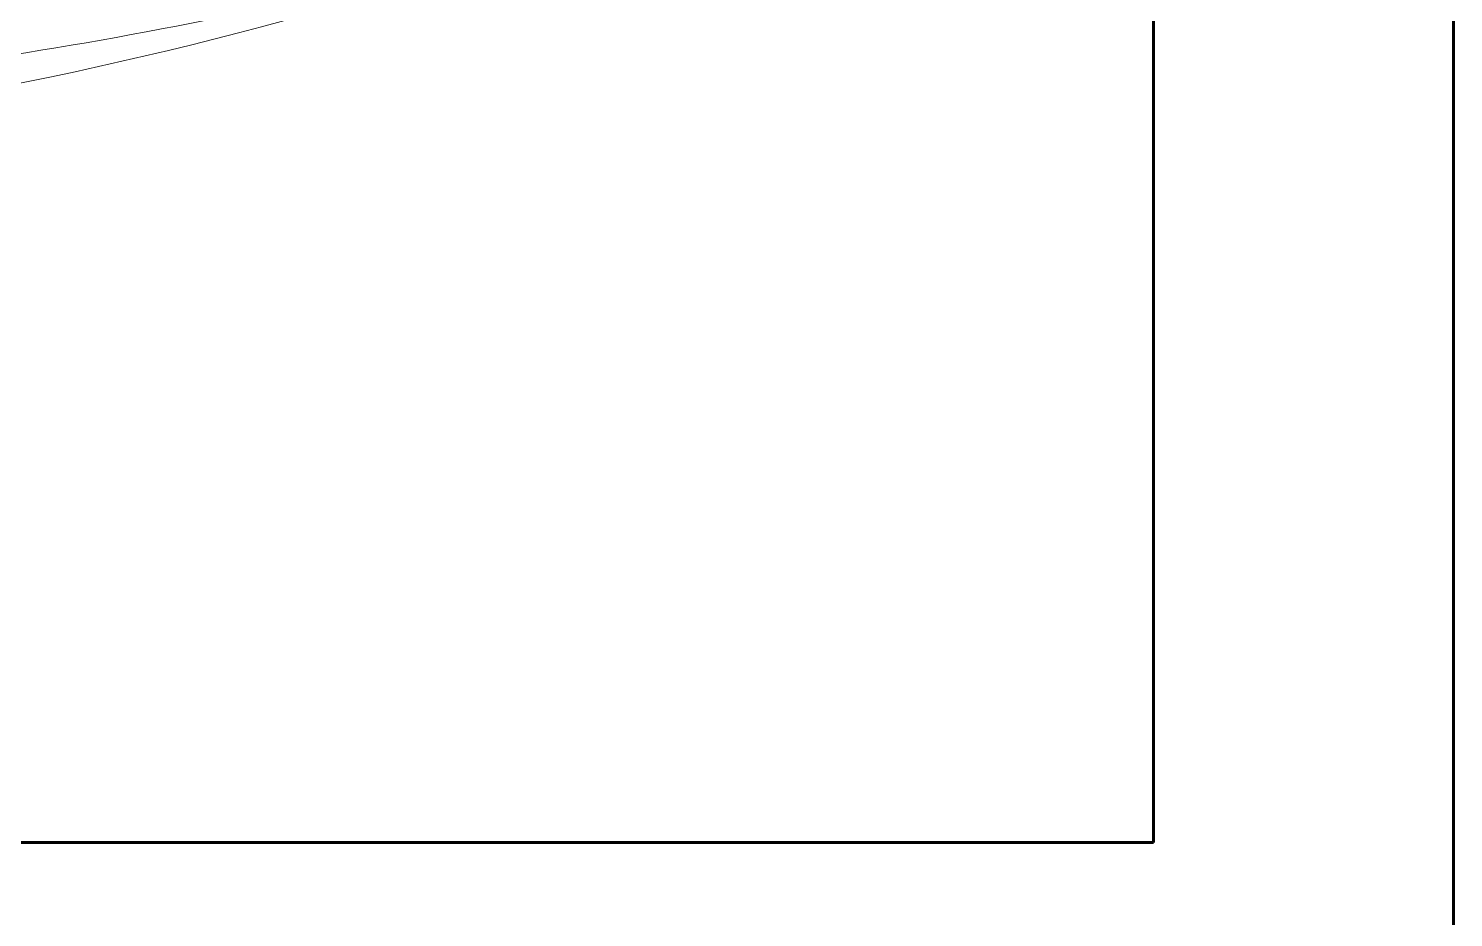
# Model space of a CAD drawing. Header units: millimetres. Extents: x 72 to 2370, y -203 to 794.
# Drawn here: x 1874.6989 to 1875.1739, y 289.1551 to 289.4514 of the extents above; entities that cross this region are included whole.
import ezdxf

# ---------------------------------------------------------------- set-up
doc = ezdxf.new("R2010")
doc.units = ezdxf.units.MM
doc.layers.add('envolvente', color=164, linetype='Continuous', lineweight=60)
doc.layers.add('mobiliario', color=252, linetype='Continuous', lineweight=9)

# ---------------------------------------------------------------- blocks, each defined once
blk = doc.blocks.new('SE2')
at = {"layer": 'mobiliario'}
for centre, radius, start, end in [((-173.44, 282.25), 350.75, 4.0028, 16.0537), ((-131.75, 275.18), 313.16, 6.2485, 16.8299)]:
    blk.add_arc(centre, radius, start, end, dxfattribs=at)

msp = doc.modelspace()

# ---------------------------------------------------------------- linework, layer by layer
at = {"layer": 'envolvente'}
for p, q in [((1875.17387, 291.88009), (1875.17387, 288.18009)), ((1875.07387, 290.03009), (1875.07387, 289.18009)), ((1873.32387, 289.18009), (1875.07387, 289.18009))]:
    msp.add_line(p, q, dxfattribs=at)

# ---------------------------------------------------------------- block references
at = {"xscale": 0.0044247438065974, "yscale": 0.0044247438065974, "zscale": 0.0044247438065974, "rotation": 270}
msp.add_blockref('SE2', (1873.20396, 290.20837), dxfattribs=at)

doc.saveas('drawing.dxf')
